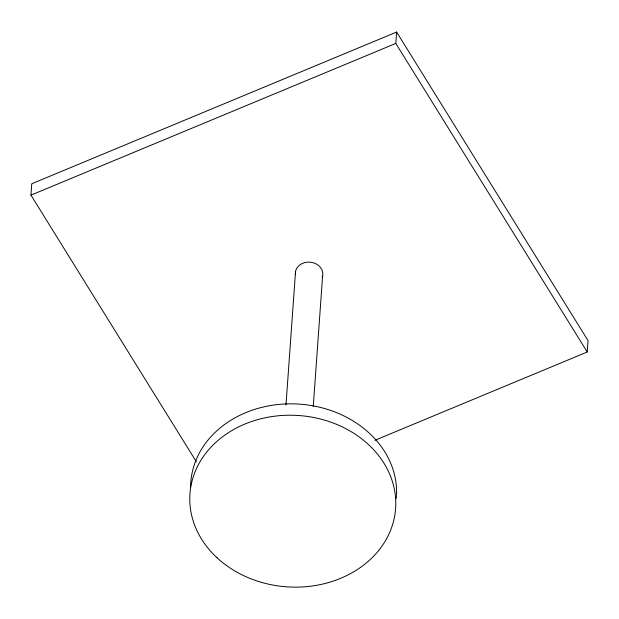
<?xml version="1.0" encoding="UTF-8"?>
<svg xmlns="http://www.w3.org/2000/svg" width="619" height="619" viewBox="0 0 619 619"><rect width="100%" height="100%" fill="white"/><g stroke="black" fill="none" stroke-linecap="round" stroke-linejoin="round"><path stroke-width="0.93" d="M196.409 461.851L30.95 195.14L31.762 183.758L396.632 32.056L588.05 340.62L587.238 352.002L374.921 440.279M285.986 404.903L295.557 271.323M313.26 406.521L322.623 275.819M587.238 352.002L395.812 43.431L396.632 32.056M30.95 195.14L395.812 43.431M190.59 486.859A103.087 85.863 4.1 0 1 296.083 403.944A103.087 85.863 4.1 0 1 396.516 495.525M396.462 496.446A103.087 85.863 4.1 0 1 396.322 498.303M322.205 277.266A13.742 11.452 4.1 0 0 322.77 272.832L321.981 269.899L320.317 267.215A13.742 11.452 4.1 0 0 304.355 262.711L301.182 264.034A13.742 11.452 4.1 0 0 295.418 274.302M217.052 557.781A103.087 85.863 4.1 0 0 391.115 528.905A103.087 85.863 4.1 0 0 270.163 416.85A103.087 85.863 4.1 0 0 217.052 557.781"/></g></svg>
